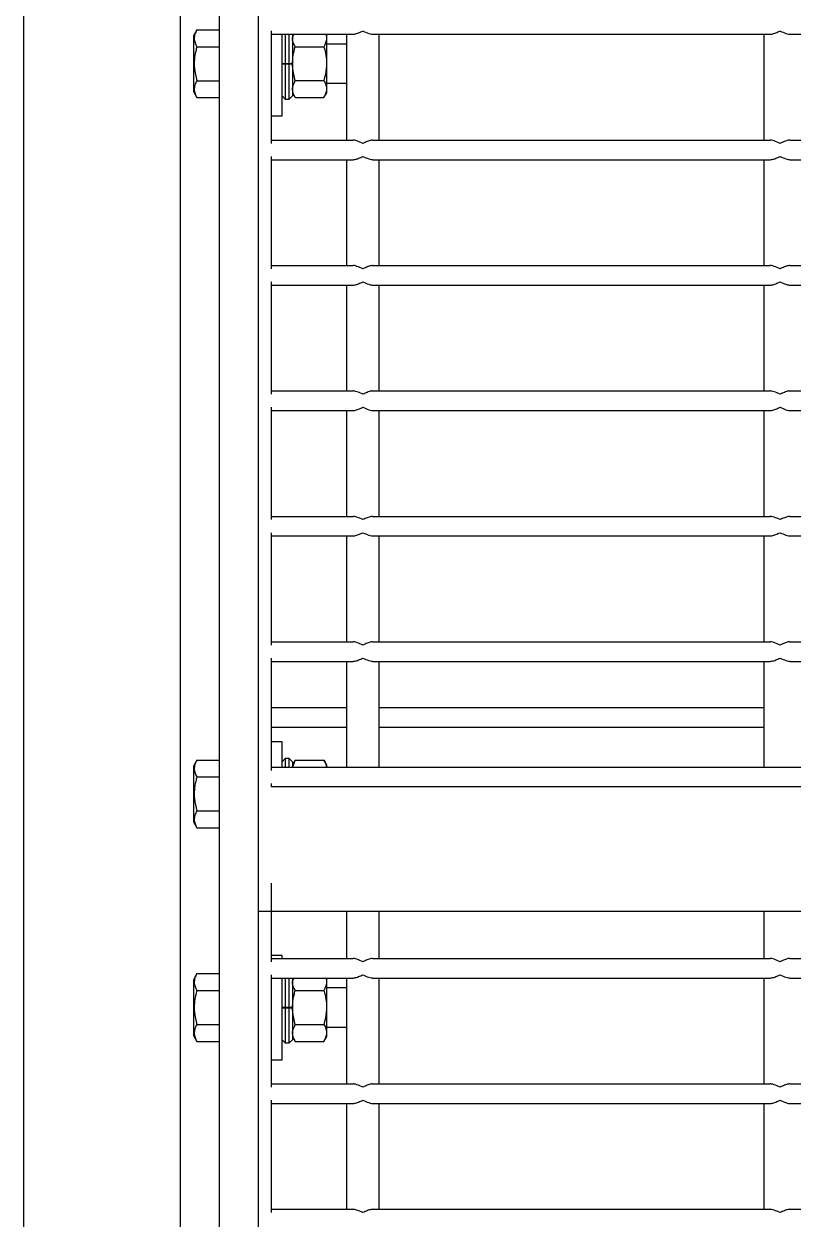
# Model space of a CAD drawing. Header units: millimetres. Extents: x 1293 to 41893, y 1011 to 26911.
# Drawn here: x 13086.5 to 13211.4, y 11743.5 to 11937.6 of the extents above; entities that cross this region are included whole.
import ezdxf

# ---------------------------------------------------------------- set-up
doc = ezdxf.new("R2010")
doc.units = ezdxf.units.MM
doc.header["$LTSCALE"] = 50

msp = doc.modelspace()

# ---------------------------------------------------------------- linework, layer by layer
at = {"color": 7, "linetype": 'Continuous', "lineweight": 25}
for p, q in [((13118.2601497, 11156.0549012), (13118.2601497, 13206.5065398)), ((13124.6101497, 11156.0549012), (13124.6101497, 13206.5065398)), ((13086.5101497, 11155.9260983), (13086.5101497, 13202.969236)), ((13111.9101497, 11155.9260983), (13111.9101497, 13202.969236)), ((13114.5938513, 11936.5880254), (13114.0268163, 11935.6058921)), ((13114.5938513, 11936.5880254), (13118.2601497, 11936.5880254)), ((13126.7301497, 11918.1595975), (13126.7301497, 11936.4029308)), ((13114.0268163, 11935.6058921), (13114.0268163, 11926.5716361)), ((13126.7301497, 11935.8737641), (13139.9593163, 11935.8737641)), ((13128.4201497, 11922.6220975), (13128.4201497, 11935.8737641)), ((13128.9493163, 11935.8737641), (13128.9493163, 11931.0887641)), ((13129.5843163, 11931.0887641), (13129.5843163, 11935.8737641)), ((13130.1513503, 11935.8737641), (13130.113483, 11935.8081761)), ((13130.113483, 11935.8737641), (13130.113483, 11931.0887641)), ((13135.669733, 11935.8081761), (13135.6318657, 11935.8737641)), ((13135.669733, 11926.3693521), (13135.669733, 11935.8081761)), ((13138.900983, 11934.2637641), (13135.669733, 11934.2637641)), ((13138.900983, 11935.8737641), (13138.900983, 11918.6887641)), ((13143.1343163, 11935.8737641), (13207.6926497, 11935.8737641)), ((13144.1926497, 11918.6887641), (13144.1926497, 11935.8737641)), ((13206.6343163, 11935.8737641), (13206.6343163, 11918.6887641)), ((13210.8676497, 11935.8737641), (13275.425983, 11935.8737641)), ((13114.5938513, 11933.8383948), (13118.2601497, 11933.8383948)), ((13130.562557, 11933.8343318), (13135.220659, 11933.8343318)), ((13130.113483, 11931.0887641), (13128.4201497, 11931.0887641)), ((13128.9493163, 11931.0626749), (13128.4201497, 11931.0585082)), ((13128.4201497, 11931.047629), (13128.9493163, 11931.0434623)), ((13128.9493163, 11931.0626749), (13129.5843163, 11931.0626749)), ((13128.9493163, 11931.0434623), (13128.9493163, 11925.3354308)), ((13129.5843163, 11931.0434623), (13128.9493163, 11931.0434623)), ((13130.113483, 11931.0585082), (13129.5843163, 11931.0626749)), ((13129.5843163, 11931.0434623), (13130.113483, 11931.047629)), ((13129.5843163, 11925.3354308), (13129.5843163, 11931.0434623)), ((13130.113483, 11931.0516034), (13130.113483, 11925.8645975)), ((13114.0268163, 11926.5716361), (13114.5938513, 11925.5895028)), ((13114.5938513, 11928.3391335), (13118.2601497, 11928.3391335)), ((13130.562557, 11928.3431965), (13135.220659, 11928.3431965)), ((13135.669733, 11927.9137641), (13138.900983, 11927.9137641)), ((13114.5938513, 11925.5895028), (13118.2601497, 11925.5895028)), ((13128.4201497, 11925.8645975), (13128.9493163, 11925.3354308)), ((13128.9493163, 11925.3354308), (13129.5843163, 11925.3354308)), ((13129.5843163, 11925.3354308), (13130.113483, 11925.8645975)), ((13130.113483, 11926.3693521), (13130.5660802, 11925.5854308)), ((13130.5660802, 11925.5854308), (13135.2171358, 11925.5854308)), ((13135.2171358, 11925.5854308), (13135.669733, 11926.3693521)), ((13126.7301497, 11922.6220975), (13128.4201497, 11922.6220975)), ((13126.7301497, 11918.6887641), (13139.9593163, 11918.6887641)), ((13143.1343163, 11918.6887641), (13207.6926497, 11918.6887641)), ((13210.8676497, 11918.6887641), (13275.425983, 11918.6887641)), ((13126.7301497, 11897.7995975), (13126.7301497, 11916.0429308)), ((13126.7301497, 11915.5137641), (13139.9593163, 11915.5137641)), ((13138.900983, 11915.5137641), (13138.900983, 11898.3287641)), ((13143.1343163, 11915.5137641), (13207.6926497, 11915.5137641)), ((13144.1926497, 11898.3287641), (13144.1926497, 11915.5137641)), ((13206.6343163, 11915.5137641), (13206.6343163, 11898.3287641)), ((13210.8676497, 11915.5137641), (13275.425983, 11915.5137641)), ((13126.7301497, 11898.3287641), (13139.9593163, 11898.3287641)), ((13143.1343163, 11898.3287641), (13207.6926497, 11898.3287641)), ((13210.8676497, 11898.3287641), (13275.425983, 11898.3287641)), ((13126.7301497, 11877.4395975), (13126.7301497, 11895.6829308)), ((13126.7301497, 11895.1537641), (13139.9593163, 11895.1537641)), ((13138.900983, 11895.1537641), (13138.900983, 11877.9687641)), ((13143.1343163, 11895.1537641), (13207.6926497, 11895.1537641)), ((13144.1926497, 11877.9687641), (13144.1926497, 11895.1537641)), ((13206.6343163, 11895.1537641), (13206.6343163, 11877.9687641)), ((13210.8676497, 11895.1537641), (13275.425983, 11895.1537641)), ((13126.7301497, 11877.9687641), (13139.9593163, 11877.9687641)), ((13143.1343163, 11877.9687641), (13207.6926497, 11877.9687641)), ((13210.8676497, 11877.9687641), (13275.425983, 11877.9687641)), ((13126.7301497, 11857.0795975), (13126.7301497, 11875.3229308)), ((13126.7301497, 11874.7937641), (13139.9593163, 11874.7937641)), ((13138.900983, 11874.7937641), (13138.900983, 11857.6087641)), ((13143.1343163, 11874.7937641), (13207.6926497, 11874.7937641)), ((13144.1926497, 11857.6087641), (13144.1926497, 11874.7937641)), ((13206.6343163, 11874.7937641), (13206.6343163, 11857.6087641)), ((13210.8676497, 11874.7937641), (13275.425983, 11874.7937641)), ((13126.7301497, 11857.6087641), (13139.9593163, 11857.6087641)), ((13143.1343163, 11857.6087641), (13207.6926497, 11857.6087641)), ((13210.8676497, 11857.6087641), (13275.425983, 11857.6087641)), ((13126.7301497, 11836.7195975), (13126.7301497, 11854.9629308)), ((13126.7301497, 11854.4337641), (13139.9593163, 11854.4337641)), ((13138.900983, 11854.4337641), (13138.900983, 11837.2487641)), ((13143.1343163, 11854.4337641), (13207.6926497, 11854.4337641)), ((13144.1926497, 11837.2487641), (13144.1926497, 11854.4337641)), ((13206.6343163, 11854.4337641), (13206.6343163, 11837.2487641)), ((13210.8676497, 11854.4337641), (13275.425983, 11854.4337641)), ((13126.7301497, 11837.2487641), (13139.9593163, 11837.2487641)), ((13143.1343163, 11837.2487641), (13207.6926497, 11837.2487641)), ((13210.8676497, 11837.2487641), (13275.425983, 11837.2487641)), ((13126.7301497, 11816.3595975), (13126.7301497, 11834.6029308)), ((13126.7301497, 11834.0737641), (13139.9593163, 11834.0737641)), ((13138.900983, 11834.0737641), (13138.900983, 11816.8887641)), ((13143.1343163, 11834.0737641), (13207.6926497, 11834.0737641)), ((13144.1926497, 11816.8887641), (13144.1926497, 11834.0737641)), ((13206.6343163, 11834.0737641), (13206.6343163, 11816.8887641)), ((13210.8676497, 11834.0737641), (13275.425983, 11834.0737641)), ((13126.7301497, 11826.5598755), (13138.900983, 11826.5598755)), ((13144.1926497, 11826.5598755), (13206.6343163, 11826.5598755)), ((13126.7301497, 11823.3848755), (13138.900983, 11823.3848755)), ((13144.1926497, 11823.3848755), (13206.6343163, 11823.3848755)), ((13128.4201497, 11821.0220975), (13126.7301497, 11821.0220975)), ((13128.4201497, 11816.8887641), (13128.4201497, 11821.0220975)), ((13114.5938513, 11818.0546921), (13114.0268163, 11817.0725588)), ((13114.5938513, 11818.0546921), (13118.2601497, 11818.0546921)), ((13128.9493163, 11818.3087641), (13128.4201497, 11817.7795975)), ((13129.5843163, 11818.3087641), (13128.9493163, 11818.3087641)), ((13128.9493163, 11818.3087641), (13128.9493163, 11816.8887641)), ((13130.113483, 11817.7795975), (13129.5843163, 11818.3087641)), ((13129.5843163, 11816.8887641), (13129.5843163, 11818.3087641)), ((13130.5660802, 11818.0587641), (13130.113483, 11817.2748428)), ((13130.1780255, 11816.8887641), (13130.5660802, 11818.0587641)), ((13130.5660802, 11818.0587641), (13135.2171358, 11818.0587641)), ((13135.669733, 11817.2748428), (13135.2171358, 11818.0587641)), ((13114.0268163, 11817.0725588), (13114.0268163, 11808.0383028)), ((13126.7301497, 11816.8887641), (13630.4968163, 11816.8887641)), ((13130.113483, 11817.7795975), (13130.113483, 11816.8887641)), ((13135.669733, 11816.8887641), (13135.669733, 11817.2748428)), ((13114.5938513, 11815.3050614), (13118.2601497, 11815.3050614)), ((13126.7301497, 11813.7137641), (13126.7301497, 11814.2429308)), ((13630.4968163, 11813.7137641), (13126.7301497, 11813.7137641)), ((13114.5938513, 11809.8058001), (13118.2601497, 11809.8058001)), ((13114.0268163, 11808.0383028), (13114.5938513, 11807.0561695)), ((13114.5938513, 11807.0561695), (13118.2601497, 11807.0561695)), ((13126.7301497, 11785.3107088), (13126.7301497, 11798.0567641)), ((13124.6101497, 11793.5020975), (13632.6168163, 11793.5020975)), ((13138.900983, 11793.5020975), (13138.900983, 11785.8398755)), ((13144.1926497, 11785.8398755), (13144.1926497, 11793.5020975)), ((13206.6343163, 11793.5020975), (13206.6343163, 11785.8398755)), ((13128.4201497, 11786.3465422), (13126.7301497, 11786.3465422)), ((13126.7301497, 11785.8398755), (13139.9593163, 11785.8398755)), ((13128.4201497, 11785.8398755), (13128.4201497, 11786.3465422)), ((13143.1343163, 11785.8398755), (13207.6926497, 11785.8398755)), ((13210.8676497, 11785.8398755), (13275.425983, 11785.8398755)), ((13114.5938513, 11783.3791368), (13114.0268163, 11782.3970035)), ((13114.5938513, 11783.3791368), (13118.2601497, 11783.3791368)), ((13126.7301497, 11764.9507088), (13126.7301497, 11783.1940422)), ((13114.0268163, 11782.3970035), (13114.0268163, 11773.3627475)), ((13126.7301497, 11782.6648755), (13139.9593163, 11782.6648755)), ((13128.4201497, 11769.4132088), (13128.4201497, 11782.6648755)), ((13128.9493163, 11782.6648755), (13128.9493163, 11777.8798755)), ((13129.5843163, 11777.8798755), (13129.5843163, 11782.6648755)), ((13130.1513503, 11782.6648755), (13130.113483, 11782.5992875)), ((13130.113483, 11782.6648755), (13130.113483, 11777.8798755)), ((13135.669733, 11782.5992875), (13135.6318657, 11782.6648755)), ((13135.669733, 11773.1604635), (13135.669733, 11782.5992875)), ((13138.900983, 11781.0548755), (13135.669733, 11781.0548755)), ((13138.900983, 11782.6648755), (13138.900983, 11765.4798755)), ((13143.1343163, 11782.6648755), (13207.6926497, 11782.6648755)), ((13144.1926497, 11765.4798755), (13144.1926497, 11782.6648755)), ((13206.6343163, 11782.6648755), (13206.6343163, 11765.4798755)), ((13210.8676497, 11782.6648755), (13275.425983, 11782.6648755)), ((13114.5938513, 11780.6295062), (13118.2601497, 11780.6295062)), ((13130.562557, 11780.6254432), (13135.220659, 11780.6254432)), ((13130.113483, 11777.8798755), (13128.4201497, 11777.8798755)), ((13128.9493163, 11777.8537863), (13128.4201497, 11777.8496196)), ((13128.4201497, 11777.8387403), (13128.9493163, 11777.8345737)), ((13128.9493163, 11777.8537863), (13129.5843163, 11777.8537863)), ((13128.9493163, 11777.8345737), (13128.9493163, 11772.1265422)), ((13129.5843163, 11777.8345737), (13128.9493163, 11777.8345737)), ((13130.113483, 11777.8496196), (13129.5843163, 11777.8537863)), ((13129.5843163, 11777.8345737), (13130.113483, 11777.8387403)), ((13129.5843163, 11772.1265422), (13129.5843163, 11777.8345737)), ((13130.113483, 11777.8427148), (13130.113483, 11772.6557088)), ((13114.0268163, 11773.3627475), (13114.5938513, 11772.3806142)), ((13114.5938513, 11775.1302448), (13118.2601497, 11775.1302448)), ((13130.562557, 11775.1343078), (13135.220659, 11775.1343078)), ((13135.669733, 11774.7048755), (13138.900983, 11774.7048755)), ((13114.5938513, 11772.3806142), (13118.2601497, 11772.3806142)), ((13128.4201497, 11772.6557088), (13128.9493163, 11772.1265422)), ((13128.9493163, 11772.1265422), (13129.5843163, 11772.1265422)), ((13129.5843163, 11772.1265422), (13130.113483, 11772.6557088)), ((13130.113483, 11773.1604635), (13130.5660802, 11772.3765422)), ((13130.5660802, 11772.3765422), (13135.2171358, 11772.3765422)), ((13135.2171358, 11772.3765422), (13135.669733, 11773.1604635)), ((13126.7301497, 11769.4132088), (13128.4201497, 11769.4132088)), ((13126.7301497, 11765.4798755), (13139.9593163, 11765.4798755)), ((13143.1343163, 11765.4798755), (13207.6926497, 11765.4798755)), ((13210.8676497, 11765.4798755), (13275.425983, 11765.4798755)), ((13126.7301497, 11744.5907088), (13126.7301497, 11762.8340422)), ((13126.7301497, 11762.3048755), (13139.9593163, 11762.3048755)), ((13138.900983, 11762.3048755), (13138.900983, 11745.1198755)), ((13143.1343163, 11762.3048755), (13207.6926497, 11762.3048755)), ((13144.1926497, 11745.1198755), (13144.1926497, 11762.3048755)), ((13206.6343163, 11762.3048755), (13206.6343163, 11745.1198755)), ((13210.8676497, 11762.3048755), (13275.425983, 11762.3048755)), ((13126.7301497, 11745.1198755), (13139.9593163, 11745.1198755)), ((13143.1343163, 11745.1198755), (13207.6926497, 11745.1198755)), ((13210.8676497, 11745.1198755), (13275.425983, 11745.1198755))]:
    msp.add_line(p, q, dxfattribs=at)
for points, knots in [([(13114.5938513, 11936.5880254), (13114.4719416, 11936.3495196), (13114.2254787, 11935.867336), (13114.0887073, 11934.9315314), (13114.3982515, 11934.2616746), (13114.5938513, 11933.8383948)], [0, 0, 0, 0, 0.2648633469, 0.5354700776, 1, 1, 1, 1]), ([(13139.9593163, 11935.8737641), (13140.0438516, 11935.8803256), (13140.3210863, 11935.9018439), (13140.8561457, 11936.0966513), (13141.3074794, 11936.2958915), (13141.5442604, 11936.4017877), (13141.5468163, 11936.4029308)], [0, 0, 0, 0, 0.1723614537, 0.5652622383, 0.9953071929, 1, 1, 1, 1]), ([(13141.5468163, 11936.4029308), (13141.5493722, 11936.4017878), (13141.8693106, 11936.2587069), (13142.3448262, 11936.0464362), (13142.8674681, 11935.8900917), (13143.0682235, 11935.8778081), (13143.1343163, 11935.8737641)], [0, 0, 0, 0, 0.00469712726, 0.5879730072, 0.8643521995, 1, 1, 1, 1]), ([(13207.6926497, 11935.8737641), (13207.7771849, 11935.8803256), (13208.0544196, 11935.9018439), (13208.5894791, 11936.0966513), (13209.0408128, 11936.2958915), (13209.2775937, 11936.4017877), (13209.2801497, 11936.4029308)], [0, 0, 0, 0, 0.1723614537, 0.5652622384, 0.9953071929, 1, 1, 1, 1]), ([(13209.2801497, 11936.4029308), (13209.2827055, 11936.4017878), (13209.6026439, 11936.2587069), (13210.0781596, 11936.0464362), (13210.6008014, 11935.8900917), (13210.8015568, 11935.8778081), (13210.8676497, 11935.8737641)], [0, 0, 0, 0, 0.0046971273, 0.5879730073, 0.8643521995, 1, 1, 1, 1]), ([(13130.562557, 11933.8343318), (13130.4434934, 11934.0731818), (13130.2027821, 11934.5560658), (13130.0647162, 11935.2517999), (13130.2486091, 11935.6864969), (13130.3278301, 11935.8737641)], [0, 0, 0, 0, 0.3577842349, 0.7233338549, 1, 1, 1, 1]), ([(13135.5399937, 11935.8737641), (13135.5405677, 11935.872489), (13135.6518338, 11935.6253012), (13135.7032409, 11934.9284635), (13135.4075268, 11934.2580069), (13135.220659, 11933.8343318)], [0, 0, 0, 0, 0.0019050038, 0.3692833919, 1, 1, 1, 1]), ([(13114.5938513, 11933.8383948), (13114.5295797, 11933.6023683), (13114.3434158, 11932.9187134), (13114.157634, 11931.7458243), (13114.1558616, 11930.1197531), (13114.4318325, 11928.9978107), (13114.5938513, 11928.3391335)], [0, 0, 0, 0, 0.1315464599, 0.3810267709, 0.6366091688, 1, 1, 1, 1]), ([(13130.562557, 11928.3431965), (13130.4000796, 11929.0053311), (13130.1266063, 11930.119801), (13130.1276757, 11931.7500758), (13130.3126613, 11932.9170423), (13130.5002283, 11933.6055424), (13130.562557, 11933.8343318)], [0, 0, 0, 0, 0.365780177, 0.6156618098, 0.8722839524, 1, 1, 1, 1]), ([(13135.220659, 11933.8343318), (13135.2829894, 11933.6055387), (13135.467425, 11932.9285396), (13135.6544279, 11931.7622397), (13135.6594288, 11930.1314215), (13135.383124, 11929.0053294), (13135.220659, 11928.3431965)], [0, 0, 0, 0, 0.1277165798, 0.3779136182, 0.6342182989, 1, 1, 1, 1]), ([(13114.5938513, 11928.3391335), (13114.4719416, 11928.1006276), (13114.2254787, 11927.618444), (13114.0887073, 11926.6826395), (13114.3982515, 11926.0127827), (13114.5938513, 11925.5895028)], [0, 0, 0, 0, 0.2648633469, 0.5354700776, 1, 1, 1, 1]), ([(13130.5660802, 11925.5854308), (13130.4437711, 11925.8245989), (13130.1965057, 11926.3081119), (13130.057968, 11927.246646), (13130.3671675, 11927.9185847), (13130.562557, 11928.3431965)], [0, 0, 0, 0, 0.2648580026, 0.535448761, 1, 1, 1, 1]), ([(13135.220659, 11928.3431965), (13135.3423698, 11928.1042288), (13135.588433, 11927.6211069), (13135.7244648, 11926.682489), (13135.4136872, 11926.0104573), (13135.2171358, 11925.5854308)], [0, 0, 0, 0, 0.2645663682, 0.5348749116, 1, 1, 1, 1]), ([(13141.5468163, 11918.1595975), (13141.5442604, 11918.1607405), (13141.2243221, 11918.3038214), (13140.7488064, 11918.516092), (13140.2261645, 11918.6724366), (13140.0254092, 11918.6847201), (13139.9593163, 11918.6887641)], [0, 0, 0, 0, 0.0046971273, 0.5879730072, 0.8643521995, 1, 1, 1, 1]), ([(13143.1343163, 11918.6887641), (13143.0497811, 11918.6822027), (13142.7725464, 11918.6606844), (13142.2374869, 11918.465877), (13141.7861532, 11918.2666367), (13141.5493723, 11918.1607406), (13141.5468163, 11918.1595975)], [0, 0, 0, 0, 0.17236145365, 0.56526223831, 0.99530719289, 1, 1, 1, 1]), ([(13209.2801497, 11918.1595975), (13209.2775938, 11918.1607405), (13208.9576554, 11918.3038214), (13208.4821398, 11918.516092), (13207.9594979, 11918.6724366), (13207.7587425, 11918.6847201), (13207.6926497, 11918.6887641)], [0, 0, 0, 0, 0.0046971273, 0.5879730072, 0.8643521995, 1, 1, 1, 1]), ([(13210.8676497, 11918.6887641), (13210.7831144, 11918.6822027), (13210.5058797, 11918.6606844), (13209.9708202, 11918.465877), (13209.5194866, 11918.2666367), (13209.2827056, 11918.1607406), (13209.2801497, 11918.1595975)], [0, 0, 0, 0, 0.17236145367, 0.56526223834, 0.99530719289, 1, 1, 1, 1]), ([(13139.9593163, 11915.5137641), (13140.0438516, 11915.5203256), (13140.3210863, 11915.5418439), (13140.8561457, 11915.7366513), (13141.3074794, 11915.9358915), (13141.5442604, 11916.0417877), (13141.5468163, 11916.0429308)], [0, 0, 0, 0, 0.1723614537, 0.5652622383, 0.9953071929, 1, 1, 1, 1]), ([(13141.5468163, 11916.0429308), (13141.5493722, 11916.0417878), (13141.8693106, 11915.8987069), (13142.3448262, 11915.6864362), (13142.8674681, 11915.5300917), (13143.0682235, 11915.5178081), (13143.1343163, 11915.5137641)], [0, 0, 0, 0, 0.00469712726, 0.5879730072, 0.8643521995, 1, 1, 1, 1]), ([(13207.6926497, 11915.5137641), (13207.7771849, 11915.5203256), (13208.0544196, 11915.5418439), (13208.5894791, 11915.7366513), (13209.0408128, 11915.9358915), (13209.2775937, 11916.0417877), (13209.2801497, 11916.0429308)], [0, 0, 0, 0, 0.1723614537, 0.5652622384, 0.9953071929, 1, 1, 1, 1]), ([(13209.2801497, 11916.0429308), (13209.2827055, 11916.0417878), (13209.6026439, 11915.8987069), (13210.0781596, 11915.6864362), (13210.6008014, 11915.5300917), (13210.8015568, 11915.5178081), (13210.8676497, 11915.5137641)], [0, 0, 0, 0, 0.0046971273, 0.5879730073, 0.8643521995, 1, 1, 1, 1]), ([(13141.5468163, 11897.7995975), (13141.5442604, 11897.8007405), (13141.2243221, 11897.9438214), (13140.7488064, 11898.156092), (13140.2261645, 11898.3124366), (13140.0254092, 11898.3247201), (13139.9593163, 11898.3287641)], [0, 0, 0, 0, 0.0046971273, 0.5879730072, 0.8643521995, 1, 1, 1, 1]), ([(13143.1343163, 11898.3287641), (13143.0497811, 11898.3222027), (13142.7725464, 11898.3006844), (13142.2374869, 11898.105877), (13141.7861532, 11897.9066367), (13141.5493723, 11897.8007406), (13141.5468163, 11897.7995975)], [0, 0, 0, 0, 0.1723614537, 0.5652622383, 0.9953071929, 1, 1, 1, 1]), ([(13209.2801497, 11897.7995975), (13209.2775938, 11897.8007405), (13208.9576554, 11897.9438214), (13208.4821398, 11898.156092), (13207.9594979, 11898.3124366), (13207.7587425, 11898.3247201), (13207.6926497, 11898.3287641)], [0, 0, 0, 0, 0.0046971273, 0.5879730072, 0.8643521995, 1, 1, 1, 1]), ([(13210.8676497, 11898.3287641), (13210.7831144, 11898.3222027), (13210.5058797, 11898.3006844), (13209.9708202, 11898.105877), (13209.5194866, 11897.9066367), (13209.2827056, 11897.8007406), (13209.2801497, 11897.7995975)], [0, 0, 0, 0, 0.1723614537, 0.5652622383, 0.9953071929, 1, 1, 1, 1]), ([(13139.9593163, 11895.1537641), (13140.0438516, 11895.1603256), (13140.3210863, 11895.1818439), (13140.8561457, 11895.3766513), (13141.3074794, 11895.5758915), (13141.5442604, 11895.6817877), (13141.5468163, 11895.6829308)], [0, 0, 0, 0, 0.1723614537, 0.5652622383, 0.9953071929, 1, 1, 1, 1]), ([(13141.5468163, 11895.6829308), (13141.5493722, 11895.6817878), (13141.8693106, 11895.5387069), (13142.3448262, 11895.3264362), (13142.8674681, 11895.1700917), (13143.0682235, 11895.1578081), (13143.1343163, 11895.1537641)], [0, 0, 0, 0, 0.0046971273, 0.5879730072, 0.8643521995, 1, 1, 1, 1]), ([(13207.6926497, 11895.1537641), (13207.7771849, 11895.1603256), (13208.0544196, 11895.1818439), (13208.5894791, 11895.3766513), (13209.0408128, 11895.5758915), (13209.2775937, 11895.6817877), (13209.2801497, 11895.6829308)], [0, 0, 0, 0, 0.1723614537, 0.5652622384, 0.9953071929, 1, 1, 1, 1]), ([(13209.2801497, 11895.6829308), (13209.2827055, 11895.6817878), (13209.6026439, 11895.5387069), (13210.0781596, 11895.3264362), (13210.6008014, 11895.1700917), (13210.8015568, 11895.1578081), (13210.8676497, 11895.1537641)], [0, 0, 0, 0, 0.0046971273, 0.5879730073, 0.8643521995, 1, 1, 1, 1]), ([(13141.5468163, 11877.4395975), (13141.5442604, 11877.4407405), (13141.2243221, 11877.5838214), (13140.7488064, 11877.796092), (13140.2261645, 11877.9524366), (13140.0254092, 11877.9647201), (13139.9593163, 11877.9687641)], [0, 0, 0, 0, 0.0046971273, 0.5879730072, 0.8643521995, 1, 1, 1, 1]), ([(13143.1343163, 11877.9687641), (13143.0497811, 11877.9622027), (13142.7725464, 11877.9406844), (13142.2374869, 11877.745877), (13141.7861532, 11877.5466367), (13141.5493723, 11877.4407406), (13141.5468163, 11877.4395975)], [0, 0, 0, 0, 0.1723614537, 0.5652622383, 0.9953071929, 1, 1, 1, 1]), ([(13209.2801497, 11877.4395975), (13209.2775938, 11877.4407405), (13208.9576554, 11877.5838214), (13208.4821398, 11877.796092), (13207.9594979, 11877.9524366), (13207.7587425, 11877.9647201), (13207.6926497, 11877.9687641)], [0, 0, 0, 0, 0.0046971273, 0.5879730072, 0.8643521995, 1, 1, 1, 1]), ([(13210.8676497, 11877.9687641), (13210.7831144, 11877.9622027), (13210.5058797, 11877.9406844), (13209.9708202, 11877.745877), (13209.5194866, 11877.5466367), (13209.2827056, 11877.4407406), (13209.2801497, 11877.4395975)], [0, 0, 0, 0, 0.1723614537, 0.5652622383, 0.9953071929, 1, 1, 1, 1]), ([(13139.9593163, 11874.7937641), (13140.0438516, 11874.8003256), (13140.3210863, 11874.8218439), (13140.8561457, 11875.0166513), (13141.3074794, 11875.2158915), (13141.5442604, 11875.3217877), (13141.5468163, 11875.3229308)], [0, 0, 0, 0, 0.1723614537, 0.5652622383, 0.9953071929, 1, 1, 1, 1]), ([(13141.5468163, 11875.3229308), (13141.5493722, 11875.3217878), (13141.8693106, 11875.1787069), (13142.3448262, 11874.9664362), (13142.8674681, 11874.8100917), (13143.0682235, 11874.7978081), (13143.1343163, 11874.7937641)], [0, 0, 0, 0, 0.0046971273, 0.5879730072, 0.8643521995, 1, 1, 1, 1]), ([(13207.6926497, 11874.7937641), (13207.7771849, 11874.8003256), (13208.0544196, 11874.8218439), (13208.5894791, 11875.0166513), (13209.0408128, 11875.2158915), (13209.2775937, 11875.3217877), (13209.2801497, 11875.3229308)], [0, 0, 0, 0, 0.1723614537, 0.5652622384, 0.9953071929, 1, 1, 1, 1]), ([(13209.2801497, 11875.3229308), (13209.2827055, 11875.3217878), (13209.6026439, 11875.1787069), (13210.0781596, 11874.9664362), (13210.6008014, 11874.8100917), (13210.8015568, 11874.7978081), (13210.8676497, 11874.7937641)], [0, 0, 0, 0, 0.0046971273, 0.5879730073, 0.8643521995, 1, 1, 1, 1]), ([(13141.5468163, 11857.0795975), (13141.5442604, 11857.0807405), (13141.2243221, 11857.2238214), (13140.7488064, 11857.436092), (13140.2261645, 11857.5924366), (13140.0254092, 11857.6047201), (13139.9593163, 11857.6087641)], [0, 0, 0, 0, 0.0046971273, 0.5879730072, 0.8643521995, 1, 1, 1, 1]), ([(13143.1343163, 11857.6087641), (13143.0497811, 11857.6022027), (13142.7725464, 11857.5806844), (13142.2374869, 11857.385877), (13141.7861532, 11857.1866367), (13141.5493723, 11857.0807406), (13141.5468163, 11857.0795975)], [0, 0, 0, 0, 0.1723614537, 0.5652622383, 0.9953071929, 1, 1, 1, 1]), ([(13209.2801497, 11857.0795975), (13209.2775938, 11857.0807405), (13208.9576554, 11857.2238214), (13208.4821398, 11857.436092), (13207.9594979, 11857.5924366), (13207.7587425, 11857.6047201), (13207.6926497, 11857.6087641)], [0, 0, 0, 0, 0.0046971273, 0.5879730072, 0.8643521995, 1, 1, 1, 1]), ([(13210.8676497, 11857.6087641), (13210.7831144, 11857.6022027), (13210.5058797, 11857.5806844), (13209.9708202, 11857.385877), (13209.5194866, 11857.1866367), (13209.2827056, 11857.0807406), (13209.2801497, 11857.0795975)], [0, 0, 0, 0, 0.1723614537, 0.5652622383, 0.9953071929, 1, 1, 1, 1]), ([(13139.9593163, 11854.4337641), (13140.0438516, 11854.4403256), (13140.3210863, 11854.4618439), (13140.8561457, 11854.6566513), (13141.3074794, 11854.8558915), (13141.5442604, 11854.9617877), (13141.5468163, 11854.9629308)], [0, 0, 0, 0, 0.1723614537, 0.5652622383, 0.9953071929, 1, 1, 1, 1]), ([(13141.5468163, 11854.9629308), (13141.5493722, 11854.9617878), (13141.8693106, 11854.8187069), (13142.3448262, 11854.6064362), (13142.8674681, 11854.4500917), (13143.0682235, 11854.4378081), (13143.1343163, 11854.4337641)], [0, 0, 0, 0, 0.0046971273, 0.5879730072, 0.8643521995, 1, 1, 1, 1]), ([(13207.6926497, 11854.4337641), (13207.7771849, 11854.4403256), (13208.0544196, 11854.4618439), (13208.5894791, 11854.6566513), (13209.0408128, 11854.8558915), (13209.2775937, 11854.9617877), (13209.2801497, 11854.9629308)], [0, 0, 0, 0, 0.1723614537, 0.5652622384, 0.9953071929, 1, 1, 1, 1]), ([(13209.2801497, 11854.9629308), (13209.2827055, 11854.9617878), (13209.6026439, 11854.8187069), (13210.0781596, 11854.6064362), (13210.6008014, 11854.4500917), (13210.8015568, 11854.4378081), (13210.8676497, 11854.4337641)], [0, 0, 0, 0, 0.0046971273, 0.5879730073, 0.8643521995, 1, 1, 1, 1]), ([(13141.5468163, 11836.7195975), (13141.5442604, 11836.7207405), (13141.2243221, 11836.8638214), (13140.7488064, 11837.076092), (13140.2261645, 11837.2324366), (13140.0254092, 11837.2447201), (13139.9593163, 11837.2487641)], [0, 0, 0, 0, 0.0046971273, 0.5879730072, 0.8643521995, 1, 1, 1, 1]), ([(13143.1343163, 11837.2487641), (13143.0497811, 11837.2422027), (13142.7725464, 11837.2206844), (13142.2374869, 11837.025877), (13141.7861532, 11836.8266367), (13141.5493723, 11836.7207406), (13141.5468163, 11836.7195975)], [0, 0, 0, 0, 0.1723614537, 0.5652622383, 0.9953071929, 1, 1, 1, 1]), ([(13209.2801497, 11836.7195975), (13209.2775938, 11836.7207405), (13208.9576554, 11836.8638214), (13208.4821398, 11837.076092), (13207.9594979, 11837.2324366), (13207.7587425, 11837.2447201), (13207.6926497, 11837.2487641)], [0, 0, 0, 0, 0.0046971273, 0.5879730072, 0.8643521995, 1, 1, 1, 1]), ([(13210.8676497, 11837.2487641), (13210.7831144, 11837.2422027), (13210.5058797, 11837.2206844), (13209.9708202, 11837.025877), (13209.5194866, 11836.8266367), (13209.2827056, 11836.7207406), (13209.2801497, 11836.7195975)], [0, 0, 0, 0, 0.1723614537, 0.5652622383, 0.9953071929, 1, 1, 1, 1]), ([(13139.9593163, 11834.0737641), (13140.0438516, 11834.0803256), (13140.3210863, 11834.1018439), (13140.8561457, 11834.2966513), (13141.3074794, 11834.4958915), (13141.5442604, 11834.6017877), (13141.5468163, 11834.6029308)], [0, 0, 0, 0, 0.1723614537, 0.5652622383, 0.9953071929, 1, 1, 1, 1]), ([(13141.5468163, 11834.6029308), (13141.5493722, 11834.6017878), (13141.8693106, 11834.4587069), (13142.3448262, 11834.2464362), (13142.8674681, 11834.0900917), (13143.0682235, 11834.0778081), (13143.1343163, 11834.0737641)], [0, 0, 0, 0, 0.00469712726, 0.5879730072, 0.8643521995, 1, 1, 1, 1]), ([(13207.6926497, 11834.0737641), (13207.7771849, 11834.0803256), (13208.0544196, 11834.1018439), (13208.5894791, 11834.2966513), (13209.0408128, 11834.4958915), (13209.2775937, 11834.6017877), (13209.2801497, 11834.6029308)], [0, 0, 0, 0, 0.1723614537, 0.5652622384, 0.9953071929, 1, 1, 1, 1]), ([(13209.2801497, 11834.6029308), (13209.2827055, 11834.6017878), (13209.6026439, 11834.4587069), (13210.0781596, 11834.2464362), (13210.6008014, 11834.0900917), (13210.8015568, 11834.0778081), (13210.8676497, 11834.0737641)], [0, 0, 0, 0, 0.0046971273, 0.5879730073, 0.8643521995, 1, 1, 1, 1]), ([(13114.5938513, 11818.0546921), (13114.4719416, 11817.8161862), (13114.2254787, 11817.3340027), (13114.0887073, 11816.3981981), (13114.3982515, 11815.7283413), (13114.5938513, 11815.3050614)], [0, 0, 0, 0, 0.2648633469, 0.5354700776, 1, 1, 1, 1]), ([(13135.2171358, 11818.0587641), (13135.3487502, 11817.8197492), (13135.5601683, 11817.4358087), (13135.5902766, 11817.0386712), (13135.6016416, 11816.8887641)], [0, 0, 0, 0, 0.62253099059, 1, 1, 1, 1]), ([(13114.5938513, 11815.3050614), (13114.5295797, 11815.069035), (13114.3434158, 11814.3853801), (13114.157634, 11813.2124909), (13114.1558616, 11811.5864198), (13114.4318325, 11810.4644774), (13114.5938513, 11809.8058001)], [0, 0, 0, 0, 0.1315464599, 0.3810267709, 0.6366091688, 1, 1, 1, 1]), ([(13114.5938513, 11809.8058001), (13114.4719416, 11809.5672943), (13114.2254787, 11809.0851107), (13114.0887073, 11808.1493061), (13114.3982515, 11807.4794493), (13114.5938513, 11807.0561695)], [0, 0, 0, 0, 0.2648633469, 0.5354700776, 1, 1, 1, 1]), ([(13141.5468163, 11785.3107088), (13141.5442604, 11785.3118519), (13141.2243221, 11785.4549328), (13140.7488064, 11785.6672034), (13140.2261645, 11785.823548), (13140.0254092, 11785.8358315), (13139.9593163, 11785.8398755)], [0, 0, 0, 0, 0.0046971273, 0.5879730072, 0.8643521995, 1, 1, 1, 1]), ([(13143.1343163, 11785.8398755), (13143.0497811, 11785.8333141), (13142.7725464, 11785.8117958), (13142.2374869, 11785.6169884), (13141.7861532, 11785.4177481), (13141.5493723, 11785.3118519), (13141.5468163, 11785.3107088)], [0, 0, 0, 0, 0.17236145365, 0.56526223831, 0.99530719289, 1, 1, 1, 1]), ([(13209.2801497, 11785.3107088), (13209.2775938, 11785.3118519), (13208.9576554, 11785.4549328), (13208.4821398, 11785.6672034), (13207.9594979, 11785.823548), (13207.7587425, 11785.8358315), (13207.6926497, 11785.8398755)], [0, 0, 0, 0, 0.0046971273, 0.5879730072, 0.8643521995, 1, 1, 1, 1]), ([(13210.8676497, 11785.8398755), (13210.7831144, 11785.8333141), (13210.5058797, 11785.8117958), (13209.9708202, 11785.6169884), (13209.5194866, 11785.4177481), (13209.2827056, 11785.3118519), (13209.2801497, 11785.3107088)], [0, 0, 0, 0, 0.1723614537, 0.5652622383, 0.9953071929, 1, 1, 1, 1]), ([(13114.5938513, 11783.3791368), (13114.4719416, 11783.140631), (13114.2254787, 11782.6584474), (13114.0887073, 11781.7226428), (13114.3982515, 11781.052786), (13114.5938513, 11780.6295062)], [0, 0, 0, 0, 0.2648633469, 0.5354700776, 1, 1, 1, 1]), ([(13139.9593163, 11782.6648755), (13140.0438516, 11782.6714369), (13140.3210863, 11782.6929552), (13140.8561457, 11782.8877626), (13141.3074794, 11783.0870029), (13141.5442604, 11783.1928991), (13141.5468163, 11783.1940422)], [0, 0, 0, 0, 0.1723614537, 0.5652622383, 0.9953071929, 1, 1, 1, 1]), ([(13141.5468163, 11783.1940422), (13141.5493722, 11783.1928991), (13141.8693106, 11783.0498183), (13142.3448262, 11782.8375476), (13142.8674681, 11782.681203), (13143.0682235, 11782.6689195), (13143.1343163, 11782.6648755)], [0, 0, 0, 0, 0.0046971273, 0.5879730072, 0.8643521995, 1, 1, 1, 1]), ([(13207.6926497, 11782.6648755), (13207.7771849, 11782.6714369), (13208.0544196, 11782.6929552), (13208.5894791, 11782.8877626), (13209.0408128, 11783.0870029), (13209.2775937, 11783.1928991), (13209.2801497, 11783.1940422)], [0, 0, 0, 0, 0.1723614537, 0.5652622384, 0.9953071929, 1, 1, 1, 1]), ([(13209.2801497, 11783.1940422), (13209.2827055, 11783.1928991), (13209.6026439, 11783.0498183), (13210.0781596, 11782.8375476), (13210.6008014, 11782.681203), (13210.8015568, 11782.6689195), (13210.8676497, 11782.6648755)], [0, 0, 0, 0, 0.0046971273, 0.5879730073, 0.8643521995, 1, 1, 1, 1]), ([(13130.562557, 11780.6254432), (13130.4434934, 11780.8642932), (13130.2027821, 11781.3471772), (13130.0647162, 11782.0429113), (13130.2486091, 11782.4776083), (13130.3278301, 11782.6648755)], [0, 0, 0, 0, 0.35778423491, 0.72333385492, 1, 1, 1, 1]), ([(13135.5399937, 11782.6648755), (13135.5405677, 11782.6636003), (13135.6518338, 11782.4164126), (13135.7032409, 11781.7195748), (13135.4075268, 11781.0491183), (13135.220659, 11780.6254432)], [0, 0, 0, 0, 0.0019050038, 0.3692833919, 1, 1, 1, 1]), ([(13114.5938513, 11780.6295062), (13114.5295797, 11780.3934797), (13114.3434158, 11779.7098248), (13114.157634, 11778.5369356), (13114.1558616, 11776.9108645), (13114.4318325, 11775.7889221), (13114.5938513, 11775.1302448)], [0, 0, 0, 0, 0.1315464599, 0.3810267709, 0.6366091688, 1, 1, 1, 1]), ([(13130.562557, 11775.1343078), (13130.4000796, 11775.7964425), (13130.1266063, 11776.9109123), (13130.1276757, 11778.5411872), (13130.3126613, 11779.7081537), (13130.5002283, 11780.3966538), (13130.562557, 11780.6254432)], [0, 0, 0, 0, 0.365780177, 0.6156618098, 0.8722839524, 1, 1, 1, 1]), ([(13135.220659, 11780.6254432), (13135.2829894, 11780.3966501), (13135.467425, 11779.7196509), (13135.6544279, 11778.553351), (13135.6594288, 11776.9225329), (13135.383124, 11775.7964408), (13135.220659, 11775.1343078)], [0, 0, 0, 0, 0.1277165798, 0.3779136182, 0.6342182989, 1, 1, 1, 1]), ([(13114.5938513, 11775.1302448), (13114.4719416, 11774.891739), (13114.2254787, 11774.4095554), (13114.0887073, 11773.4737508), (13114.3982515, 11772.803894), (13114.5938513, 11772.3806142)], [0, 0, 0, 0, 0.2648633469, 0.5354700776, 1, 1, 1, 1]), ([(13130.5660802, 11772.3765422), (13130.4437711, 11772.6157103), (13130.1965057, 11773.0992233), (13130.057968, 11774.0377573), (13130.3671675, 11774.7096961), (13130.562557, 11775.1343078)], [0, 0, 0, 0, 0.2648580026, 0.535448761, 1, 1, 1, 1]), ([(13135.220659, 11775.1343078), (13135.3423698, 11774.8953402), (13135.588433, 11774.4122183), (13135.7244648, 11773.4736003), (13135.4136872, 11772.8015687), (13135.2171358, 11772.3765422)], [0, 0, 0, 0, 0.2645663682, 0.5348749116, 1, 1, 1, 1]), ([(13141.5468163, 11764.9507088), (13141.5442604, 11764.9518519), (13141.2243221, 11765.0949328), (13140.7488064, 11765.3072034), (13140.2261645, 11765.463548), (13140.0254092, 11765.4758315), (13139.9593163, 11765.4798755)], [0, 0, 0, 0, 0.0046971273, 0.5879730072, 0.8643521995, 1, 1, 1, 1]), ([(13143.1343163, 11765.4798755), (13143.0497811, 11765.4733141), (13142.7725464, 11765.4517958), (13142.2374869, 11765.2569884), (13141.7861532, 11765.0577481), (13141.5493723, 11764.9518519), (13141.5468163, 11764.9507088)], [0, 0, 0, 0, 0.1723614537, 0.5652622383, 0.9953071929, 1, 1, 1, 1]), ([(13209.2801497, 11764.9507088), (13209.2775938, 11764.9518519), (13208.9576554, 11765.0949328), (13208.4821398, 11765.3072034), (13207.9594979, 11765.463548), (13207.7587425, 11765.4758315), (13207.6926497, 11765.4798755)], [0, 0, 0, 0, 0.0046971273, 0.5879730072, 0.8643521995, 1, 1, 1, 1]), ([(13210.8676497, 11765.4798755), (13210.7831144, 11765.4733141), (13210.5058797, 11765.4517958), (13209.9708202, 11765.2569884), (13209.5194866, 11765.0577481), (13209.2827056, 11764.9518519), (13209.2801497, 11764.9507088)], [0, 0, 0, 0, 0.1723614537, 0.5652622383, 0.9953071929, 1, 1, 1, 1]), ([(13139.9593163, 11762.3048755), (13140.0438516, 11762.3114369), (13140.3210863, 11762.3329552), (13140.8561457, 11762.5277626), (13141.3074794, 11762.7270029), (13141.5442604, 11762.8328991), (13141.5468163, 11762.8340422)], [0, 0, 0, 0, 0.1723614537, 0.5652622383, 0.9953071929, 1, 1, 1, 1]), ([(13141.5468163, 11762.8340422), (13141.5493722, 11762.8328991), (13141.8693106, 11762.6898183), (13142.3448262, 11762.4775476), (13142.8674681, 11762.321203), (13143.0682235, 11762.3089195), (13143.1343163, 11762.3048755)], [0, 0, 0, 0, 0.0046971273, 0.5879730072, 0.8643521995, 1, 1, 1, 1]), ([(13207.6926497, 11762.3048755), (13207.7771849, 11762.3114369), (13208.0544196, 11762.3329552), (13208.5894791, 11762.5277626), (13209.0408128, 11762.7270029), (13209.2775937, 11762.8328991), (13209.2801497, 11762.8340422)], [0, 0, 0, 0, 0.1723614537, 0.5652622384, 0.9953071929, 1, 1, 1, 1]), ([(13209.2801497, 11762.8340422), (13209.2827055, 11762.8328991), (13209.6026439, 11762.6898183), (13210.0781596, 11762.4775476), (13210.6008014, 11762.321203), (13210.8015568, 11762.3089195), (13210.8676497, 11762.3048755)], [0, 0, 0, 0, 0.0046971273, 0.5879730073, 0.8643521995, 1, 1, 1, 1]), ([(13141.5468163, 11744.5907088), (13141.5442604, 11744.5918519), (13141.2243221, 11744.7349328), (13140.7488064, 11744.9472034), (13140.2261645, 11745.103548), (13140.0254092, 11745.1158315), (13139.9593163, 11745.1198755)], [0, 0, 0, 0, 0.00469712726, 0.58797300717, 0.8643521995, 1, 1, 1, 1]), ([(13143.1343163, 11745.1198755), (13143.0497811, 11745.1133141), (13142.7725464, 11745.0917958), (13142.2374869, 11744.8969884), (13141.7861532, 11744.6977481), (13141.5493723, 11744.5918519), (13141.5468163, 11744.5907088)], [0, 0, 0, 0, 0.1723614537, 0.5652622383, 0.9953071929, 1, 1, 1, 1]), ([(13209.2801497, 11744.5907088), (13209.2775938, 11744.5918519), (13208.9576554, 11744.7349328), (13208.4821398, 11744.9472034), (13207.9594979, 11745.103548), (13207.7587425, 11745.1158315), (13207.6926497, 11745.1198755)], [0, 0, 0, 0, 0.0046971273, 0.5879730072, 0.8643521995, 1, 1, 1, 1]), ([(13210.8676497, 11745.1198755), (13210.7831144, 11745.1133141), (13210.5058797, 11745.0917958), (13209.9708202, 11744.8969884), (13209.5194866, 11744.6977481), (13209.2827056, 11744.5918519), (13209.2801497, 11744.5907088)], [0, 0, 0, 0, 0.1723614537, 0.5652622383, 0.9953071929, 1, 1, 1, 1])]:
    msp.add_open_spline(points, degree=3, knots=knots, dxfattribs=at)

doc.saveas('drawing.dxf')
